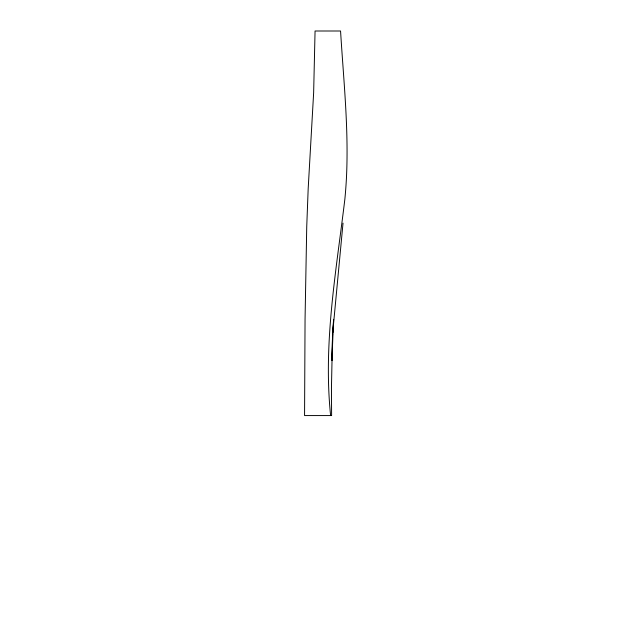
<?xml version="1.0" encoding="UTF-8"?>
<svg xmlns="http://www.w3.org/2000/svg" width="620" height="620" viewBox="0 0 620 620"><rect width="100%" height="100%" fill="white"/><g stroke="black" fill="none" stroke-linecap="round" stroke-linejoin="round"><path stroke-width="0.93" d="M343.023 223.13L332.676 333.072L333.599 319.315L331.901 360.569L332.584 334.017L331.444 388.066L331.615 415.571L304.567 415.571L305.055 319.315L306.737 226.563L308.179 188.759L313.642 92.783L315.061 31L340.566 31C343.55 80.073 348.905 129.231 346.417 178.452A482.786 482.786 0 0 1 344.875 199.074C336.28 270.863 323.051 343.015 330.623 415.571"/></g></svg>
